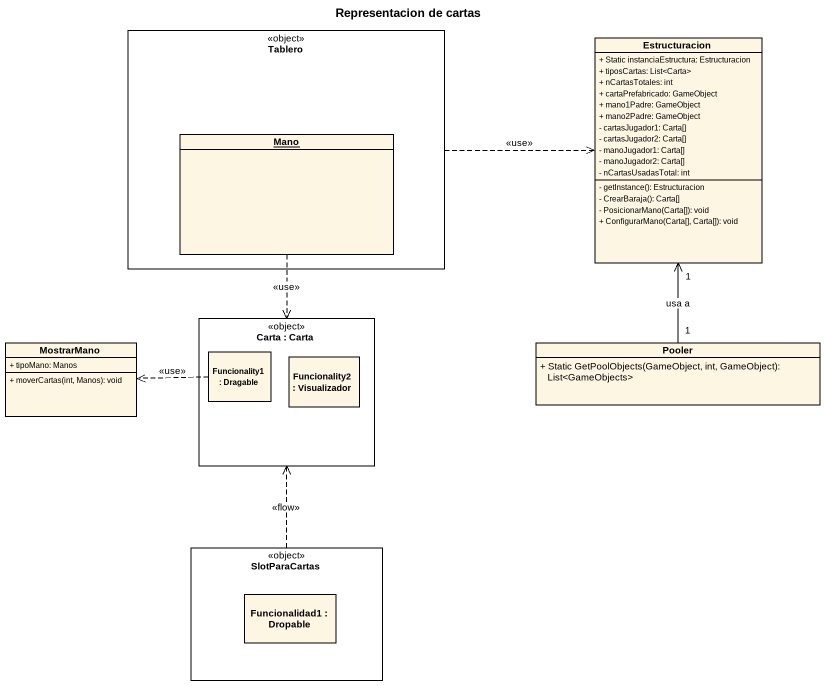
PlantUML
@startuml
title Representacion de cartas
allowmixing
hide circle
hide empty members
skinparam classAttributeIconSize 0
rectangle Tablero <<object>> {
  object Mano
}
class Estructuracion {
  + Static instanciaEstructura: Estructuracion
  + tiposCartas: List<Carta>
  + nCartasTotales: int
  + cartaPrefabricado: GameObject
  + mano1Padre: GameObject
  + mano2Padre: GameObject
  - cartasJugador1: Carta[]
  - cartasJugador2: Carta[]
  - manoJugador1: Carta[]
  - manoJugador2: Carta[]
  - nCartasUsadasTotal: int
  - getInstance(): Estructuracion
  - CrearBaraja(): Carta[]
  - PosicionarMano(Carta[]): void
  + ConfigurarMano(Carta[], Carta[]): void
}
rectangle "Carta : Carta" as Carta_Carta <<object>> {
  rectangle "Funcionality1 : Dragable" as Funcionality1
  rectangle "Funcionality2 : Visualizador" as Funcionality2
}
class MostrarMano {
  + tipoMano: Manos
  + moverCartas(int, Manos): void
}
class Pooler {
  + Static GetPoolObjects(GameObject, int, GameObject): List<GameObjects>
}
rectangle SlotParaCartas <<object>> {
  rectangle "Funcionalidad1 : Dropable" as Funcionalidad1
}
Tablero .right.> Estructuracion : <<use>>
Mano ..> Carta_Carta : <<use>>
Funcionality1 .left.> MostrarMano : <<use>>
Pooler "1" -up-> "1" Estructuracion : usa a
SlotParaCartas .up.> Carta_Carta : <<flow>>
@enduml
